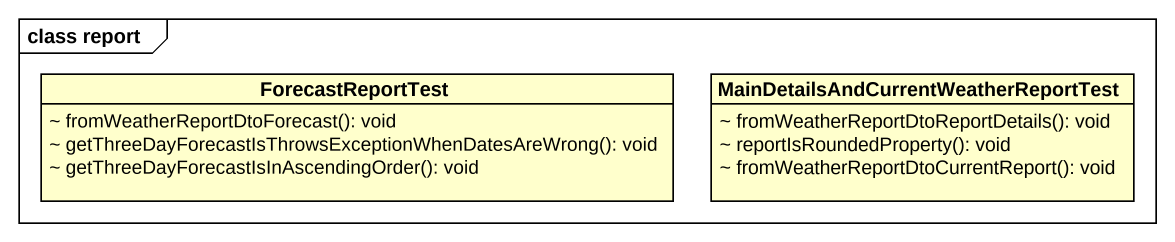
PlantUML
@startuml
mainframe class report
hide circle
hide empty members
skinparam classAttributeIconSize 0
class ForecastReportTest {
  ~ fromWeatherReportDtoForecast(): void
  ~ getThreeDayForecastIsThrowsExceptionWhenDatesAreWrong(): void
  ~ getThreeDayForecastIsInAscendingOrder(): void
}
class "MainDetailsAndCurrentWeatherReportTest" as MainDetailsAndCurrentWeather {
  ~ fromWeatherReportDtoReportDetails(): void
  ~ reportIsRoundedProperty(): void
  ~ fromWeatherReportDtoCurrentReport(): void
}
@enduml
